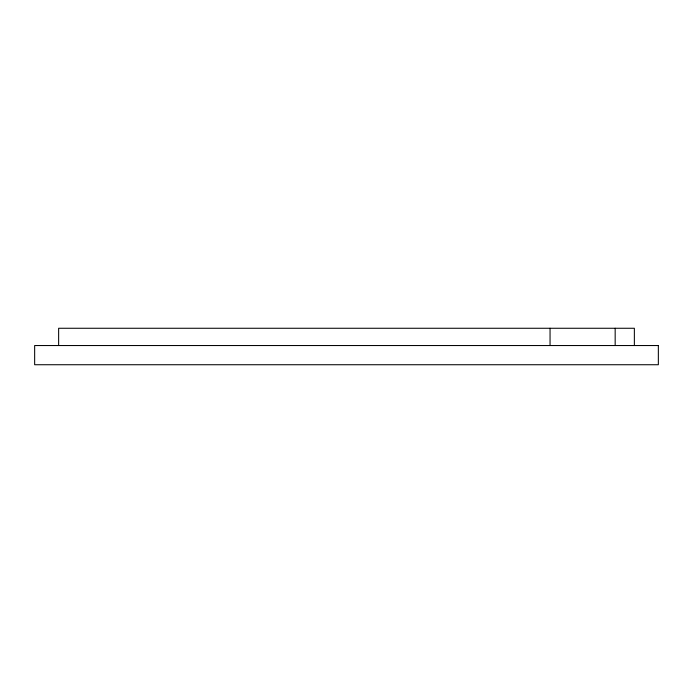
<?xml version="1.0" encoding="UTF-8"?>
<svg xmlns="http://www.w3.org/2000/svg" width="693" height="693" viewBox="0 0 693 693"><rect width="100%" height="100%" fill="white"/><g stroke="black" fill="none" stroke-linecap="round" stroke-linejoin="round"><path stroke-width="1.04" d="M634.364 345.538L634.364 328.265L58.636 328.265L58.636 345.538M615.167 328.265L615.167 345.538M550.051 328.265L550.051 345.538M658.35 345.538L34.65 345.538L34.65 364.735L658.35 364.735L658.35 345.538"/></g></svg>
